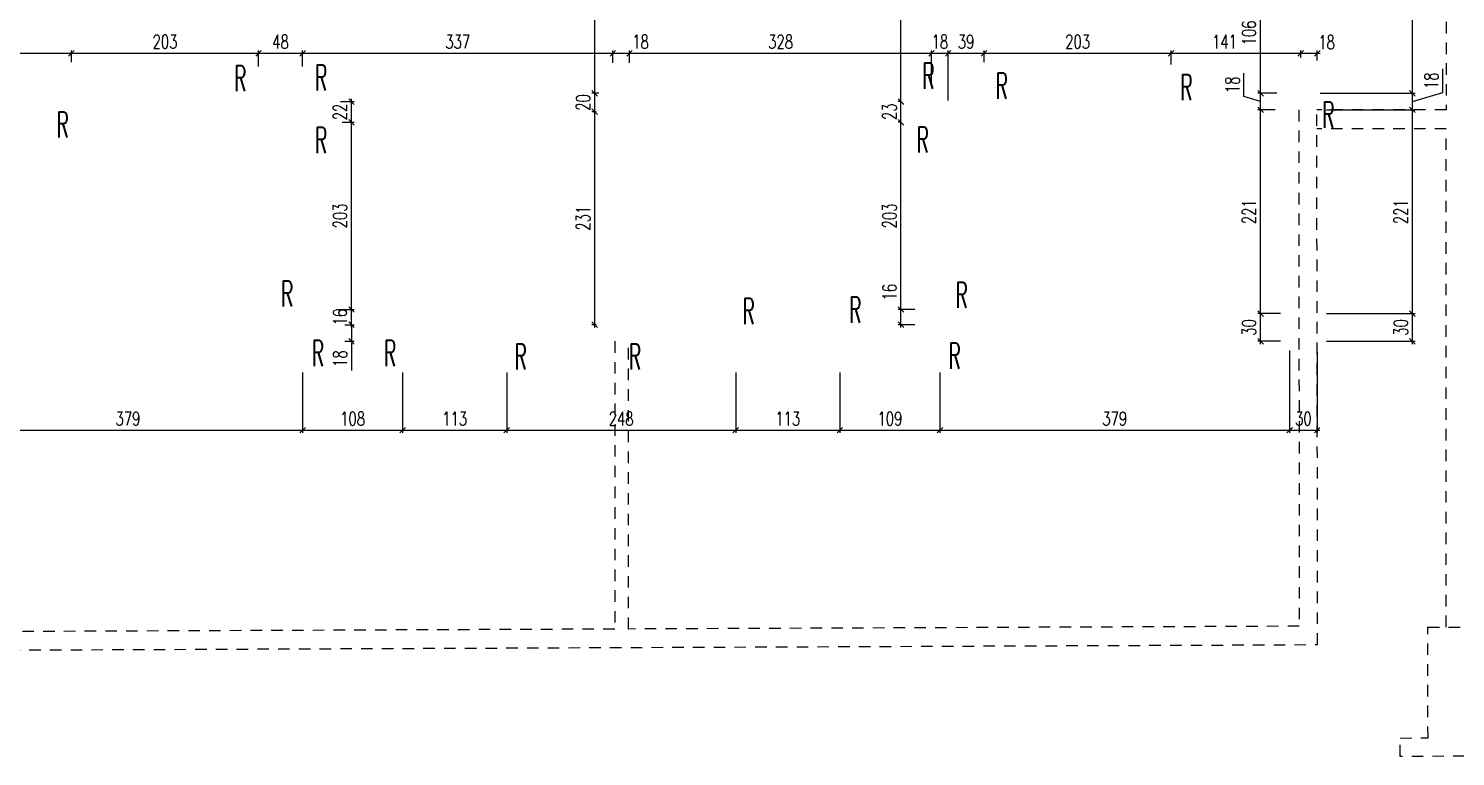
# Model space of a CAD drawing. Extents: x 307 to 786, y -197 to -94.
# Drawn here: x 412.03 to 427.51, y -188.8 to -180.9 of the extents above; entities that cross this region are included whole.
import ezdxf

# ---------------------------------------------------------------- set-up
doc = ezdxf.new("R2010")
doc.units = 0
doc.header["$LTSCALE"] = 0.5
doc.header["$MEASUREMENT"] = 0
doc.linetypes.add('CACHE', pattern=[0.375, 0.25, -0.125])
doc.layers.get('DEFPOINTS').update_dxf_attribs({"linetype": 'CONTINUOUS'})
for name, color, linetype in [('1_AJSA_vue2', 13, 'CONTINUOUS'), ('COTATION', 7, 'CONTINUOUS'), ('REPERE-RAID', 4, 'CONTINUOUS')]:
    doc.layers.add(name, color=color, linetype=linetype)
doc.styles.add('ROMANS8', font='romans.shx', dxfattribs={"width": 0.7})
doc.styles.get("Standard").update_dxf_attribs({"font": 'txt.shx'})
doc.dimstyles.new('COT50 cm', dxfattribs={"dimtxt": 0.15, "dimasz": 0.06, "dimexe": 0.03, "dimexo": 0.1, "dimgap": 0.05, "dimtad": 1, "dimdec": 0, "dimlfac": 100, "dimzin": 0, "dimdsep": 46, "dimtxsty": 'ROMANS8', "dimblk1": 'OBLIQUE', "dimblk2": 'OBLIQUE', "dimsah": 1, "dimcen": 0.03, "dimdle": 0.03, "dimclrt": 1, "dimadec": 0, "dimazin": 0, "dimtfac": 1, "dimtdec": 0, "dimtmove": 0, "dimatfit": 3, "dimfxl": 1, "dimfxlon": 1, "dimtolj": 1, "dimtzin": 0, "dimlwd": -1, "dimlwe": -1, "dimarcsym": 0})

# ---------------------------------------------------------------- blocks, each defined once
blk = doc.blocks.new('_Oblique')
at = {"layer": 'COTATION', "color": 0, "lineweight": -2}
blk.add_line((-0.5, -0.5), (0.5, 0.5), dxfattribs=at)
blk = doc.blocks.new('*D1224')
at = {"layer": 'COTATION', "color": 0, "transparency": 16777216}
for p, q in [((415.459, -184.116), (415.561, -184.116)), ((415.531, -184.116), (415.531, -184.326)), ((415.459, -184.296), (415.561, -184.296)), ((415.531, -184.296), (415.531, -184.611))]:
    blk.add_line(p, q, dxfattribs=at)
at = {"layer": 'DEFPOINTS', "color": 0, "transparency": 16777216}
for p in [(415.359, -184.116), (415.531, -184.116), (415.359, -184.296)]:
    blk.add_point(p, dxfattribs=at)
at = {"layer": 'COTATION', "color": 0, "transparency": 16777216, "xscale": 0.06, "yscale": 0.06, "zscale": 0.06}
for p, rotation in [((415.531, -184.116), 90), ((415.531, -184.296), 270)]:
    blk.add_blockref('_Oblique', p, dxfattribs=dict(at, rotation=rotation))
at = {"layer": 'COTATION', "color": 1, "transparency": 16777216, "insert": (415.406, -184.484), "char_height": 0.15, "attachment_point": 5, "rotation": 90, "style": 'ROMANS8'}
blk.add_mtext('\\A1;18', dxfattribs=at)
blk = doc.blocks.new('*D1225')
at = {"layer": 'COTATION', "color": 0, "transparency": 16777216}
for p, q in [((415.359, -183.951), (415.561, -183.951)), ((415.531, -184.146), (415.531, -183.921)), ((415.459, -184.116), (415.561, -184.116))]:
    blk.add_line(p, q, dxfattribs=at)
at = {"layer": 'DEFPOINTS', "color": 0, "transparency": 16777216}
for p in [(415.259, -183.951), (415.531, -183.951), (415.359, -184.116)]:
    blk.add_point(p, dxfattribs=at)
at = {"layer": 'COTATION', "color": 0, "transparency": 16777216, "xscale": 0.06, "yscale": 0.06, "zscale": 0.06}
for p, rotation in [((415.531, -183.951), 90), ((415.531, -184.116), 270)]:
    blk.add_blockref('_Oblique', p, dxfattribs=dict(at, rotation=rotation))
at = {"layer": 'COTATION', "color": 1, "transparency": 16777216, "insert": (415.406, -184.034), "char_height": 0.15, "attachment_point": 5, "rotation": 90, "style": 'ROMANS8'}
blk.add_mtext('\\A1;16', dxfattribs=at)
blk = doc.blocks.new('*D1226')
at = {"layer": 'COTATION', "color": 0, "transparency": 16777216}
for p, q in [((415.429, -181.921), (415.561, -181.921)), ((415.531, -183.981), (415.531, -181.891)), ((415.359, -183.951), (415.561, -183.951))]:
    blk.add_line(p, q, dxfattribs=at)
at = {"layer": 'DEFPOINTS', "color": 0, "transparency": 16777216}
for p in [(415.329, -181.921), (415.531, -181.921), (415.259, -183.951)]:
    blk.add_point(p, dxfattribs=at)
at = {"layer": 'COTATION', "color": 0, "transparency": 16777216, "xscale": 0.06, "yscale": 0.06, "zscale": 0.06}
for p, rotation in [((415.531, -181.921), 90), ((415.531, -183.951), 270)]:
    blk.add_blockref('_Oblique', p, dxfattribs=dict(at, rotation=rotation))
at = {"layer": 'COTATION', "color": 1, "transparency": 16777216, "insert": (415.406, -182.936), "char_height": 0.15, "attachment_point": 5, "rotation": 90, "style": 'ROMANS8'}
blk.add_mtext('\\A1;203', dxfattribs=at)
blk = doc.blocks.new('*D1227')
at = {"layer": 'COTATION', "color": 0, "transparency": 16777216}
for p, q in [((415.411, -181.696), (415.561, -181.696)), ((415.531, -181.951), (415.531, -181.666)), ((415.429, -181.921), (415.561, -181.921))]:
    blk.add_line(p, q, dxfattribs=at)
at = {"layer": 'DEFPOINTS', "color": 0, "transparency": 16777216}
for p in [(415.311, -181.696), (415.531, -181.696), (415.329, -181.921)]:
    blk.add_point(p, dxfattribs=at)
at = {"layer": 'COTATION', "color": 0, "transparency": 16777216, "xscale": 0.06, "yscale": 0.06, "zscale": 0.06}
for p, rotation in [((415.531, -181.696), 90), ((415.531, -181.921), 270)]:
    blk.add_blockref('_Oblique', p, dxfattribs=dict(at, rotation=rotation))
at = {"layer": 'COTATION', "color": 1, "transparency": 16777216, "insert": (415.406, -181.809), "char_height": 0.15, "attachment_point": 5, "rotation": 90, "style": 'ROMANS8'}
blk.add_mtext('\\A1;22', dxfattribs=at)
blk = doc.blocks.new('*D1236')
at = {"layer": 'COTATION', "color": 0, "transparency": 16777216}
for p, q in [((418.184, -181.806), (418.139, -181.806)), ((418.169, -184.146), (418.169, -181.776)), ((418.184, -184.116), (418.139, -184.116))]:
    blk.add_line(p, q, dxfattribs=at)
at = {"layer": 'DEFPOINTS', "color": 0, "transparency": 16777216}
for p in [(418.169, -181.806), (418.284, -181.806), (418.284, -184.116)]:
    blk.add_point(p, dxfattribs=at)
at = {"layer": 'COTATION', "color": 0, "transparency": 16777216, "xscale": 0.06, "yscale": 0.06, "zscale": 0.06}
for p, rotation in [((418.169, -181.806), 90), ((418.169, -184.116), 270)]:
    blk.add_blockref('_Oblique', p, dxfattribs=dict(at, rotation=rotation))
at = {"layer": 'COTATION', "color": 1, "transparency": 16777216, "insert": (418.044, -182.961), "char_height": 0.15, "attachment_point": 5, "rotation": 90, "style": 'ROMANS8'}
blk.add_mtext('\\A1;231', dxfattribs=at)
blk = doc.blocks.new('*D1237')
at = {"layer": 'COTATION', "color": 0, "transparency": 16777216}
for p, q in [((418.212, -181.606), (418.139, -181.606)), ((418.169, -181.836), (418.169, -181.576)), ((418.184, -181.806), (418.139, -181.806))]:
    blk.add_line(p, q, dxfattribs=at)
at = {"layer": 'DEFPOINTS', "color": 0, "transparency": 16777216}
for p in [(418.169, -181.606), (418.312, -181.606), (418.284, -181.806)]:
    blk.add_point(p, dxfattribs=at)
at = {"layer": 'COTATION', "color": 0, "transparency": 16777216, "xscale": 0.06, "yscale": 0.06, "zscale": 0.06}
for p, rotation in [((418.169, -181.606), 90), ((418.169, -181.806), 270)]:
    blk.add_blockref('_Oblique', p, dxfattribs=dict(at, rotation=rotation))
at = {"layer": 'COTATION', "color": 1, "transparency": 16777216, "insert": (418.044, -181.706), "char_height": 0.15, "attachment_point": 5, "rotation": 90, "style": 'ROMANS8'}
blk.add_mtext('\\A1;20', dxfattribs=at)
blk = doc.blocks.new('*D1238')
at = {"layer": 'COTATION', "color": 0, "transparency": 16777216}
for p, q in [((418.267, -178.906), (418.139, -178.906)), ((418.169, -181.636), (418.169, -178.876)), ((418.212, -181.606), (418.139, -181.606))]:
    blk.add_line(p, q, dxfattribs=at)
at = {"layer": 'DEFPOINTS', "color": 0, "transparency": 16777216}
for p in [(418.169, -178.906), (418.367, -178.906), (418.312, -181.606)]:
    blk.add_point(p, dxfattribs=at)
at = {"layer": 'COTATION', "color": 0, "transparency": 16777216, "xscale": 0.06, "yscale": 0.06, "zscale": 0.06}
for p, rotation in [((418.169, -178.906), 90), ((418.169, -181.606), 270)]:
    blk.add_blockref('_Oblique', p, dxfattribs=dict(at, rotation=rotation))
at = {"layer": 'COTATION', "color": 1, "transparency": 16777216, "insert": (418.044, -180.256), "char_height": 0.15, "attachment_point": 5, "rotation": 90, "style": 'ROMANS8'}
blk.add_mtext('\\A1;270', dxfattribs=at)
blk = doc.blocks.new('*D1240')
at = {"layer": 'COTATION', "color": 0, "transparency": 16777216}
for p, q in [((421.491, -183.951), (421.491, -183.636)), ((421.64, -183.951), (421.461, -183.951)), ((421.491, -184.146), (421.491, -183.951)), ((421.64, -184.116), (421.461, -184.116))]:
    blk.add_line(p, q, dxfattribs=at)
at = {"layer": 'DEFPOINTS', "color": 0, "transparency": 16777216}
for p in [(421.491, -183.951), (421.74, -183.951), (421.74, -184.116)]:
    blk.add_point(p, dxfattribs=at)
at = {"layer": 'COTATION', "color": 0, "transparency": 16777216, "xscale": 0.06, "yscale": 0.06, "zscale": 0.06}
for p, rotation in [((421.491, -183.951), 90), ((421.491, -184.116), 270)]:
    blk.add_blockref('_Oblique', p, dxfattribs=dict(at, rotation=rotation))
at = {"layer": 'COTATION', "color": 1, "transparency": 16777216, "insert": (421.366, -183.764), "char_height": 0.15, "attachment_point": 5, "rotation": 90, "style": 'ROMANS8'}
blk.add_mtext('\\A1;16', dxfattribs=at)
blk = doc.blocks.new('*D1241')
at = {"layer": 'COTATION', "color": 0, "transparency": 16777216}
for p, q in [((421.491, -181.921), (421.461, -181.921)), ((421.491, -183.981), (421.491, -181.891)), ((421.64, -183.951), (421.461, -183.951))]:
    blk.add_line(p, q, dxfattribs=at)
at = {"layer": 'DEFPOINTS', "color": 0, "transparency": 16777216}
for p in [(421.491, -181.921), (421.584, -181.921), (421.74, -183.951)]:
    blk.add_point(p, dxfattribs=at)
at = {"layer": 'COTATION', "color": 0, "transparency": 16777216, "xscale": 0.06, "yscale": 0.06, "zscale": 0.06}
for p, rotation in [((421.491, -181.921), 90), ((421.491, -183.951), 270)]:
    blk.add_blockref('_Oblique', p, dxfattribs=dict(at, rotation=rotation))
at = {"layer": 'COTATION', "color": 1, "transparency": 16777216, "insert": (421.366, -182.936), "char_height": 0.15, "attachment_point": 5, "rotation": 90, "style": 'ROMANS8'}
blk.add_mtext('\\A1;203', dxfattribs=at)
blk = doc.blocks.new('*D1242')
at = {"layer": 'COTATION', "color": 0, "transparency": 16777216}
for p, q in [((421.494, -181.696), (421.461, -181.696)), ((421.491, -181.951), (421.491, -181.666)), ((421.491, -181.921), (421.461, -181.921))]:
    blk.add_line(p, q, dxfattribs=at)
at = {"layer": 'DEFPOINTS', "color": 0, "transparency": 16777216}
for p in [(421.491, -181.696), (421.594, -181.696), (421.584, -181.921)]:
    blk.add_point(p, dxfattribs=at)
at = {"layer": 'COTATION', "color": 0, "transparency": 16777216, "xscale": 0.06, "yscale": 0.06, "zscale": 0.06}
for p, rotation in [((421.491, -181.696), 90), ((421.491, -181.921), 270)]:
    blk.add_blockref('_Oblique', p, dxfattribs=dict(at, rotation=rotation))
at = {"layer": 'COTATION', "color": 1, "transparency": 16777216, "insert": (421.366, -181.806), "char_height": 0.15, "attachment_point": 5, "rotation": 90, "style": 'ROMANS8'}
blk.add_mtext('\\A1;23', dxfattribs=at)
blk = doc.blocks.new('*D1243')
at = {"layer": 'COTATION', "color": 0, "transparency": 16777216}
for p, q in [((421.69, -178.206), (421.461, -178.206)), ((421.491, -181.726), (421.491, -178.176)), ((421.494, -181.696), (421.461, -181.696))]:
    blk.add_line(p, q, dxfattribs=at)
at = {"layer": 'DEFPOINTS', "color": 0, "transparency": 16777216}
for p in [(421.491, -178.206), (421.79, -178.206), (421.594, -181.696)]:
    blk.add_point(p, dxfattribs=at)
at = {"layer": 'COTATION', "color": 0, "transparency": 16777216, "xscale": 0.06, "yscale": 0.06, "zscale": 0.06}
for p, rotation in [((421.491, -178.206), 90), ((421.491, -181.696), 270)]:
    blk.add_blockref('_Oblique', p, dxfattribs=dict(at, rotation=rotation))
at = {"layer": 'COTATION', "color": 1, "transparency": 16777216, "insert": (421.366, -179.951), "char_height": 0.15, "attachment_point": 5, "rotation": 90, "style": 'ROMANS8'}
blk.add_mtext('\\A1;349', dxfattribs=at)
blk = doc.blocks.new('*D1249')
at = {"layer": 'COTATION', "color": 0, "transparency": 16777216}
for p, q in [((425.607, -183.996), (425.362, -183.996)), ((425.392, -184.326), (425.392, -183.966)), ((425.607, -184.296), (425.362, -184.296))]:
    blk.add_line(p, q, dxfattribs=at)
at = {"layer": 'DEFPOINTS', "color": 0, "transparency": 16777216}
for p in [(425.392, -183.996), (425.707, -183.996), (425.707, -184.296)]:
    blk.add_point(p, dxfattribs=at)
at = {"layer": 'COTATION', "color": 0, "transparency": 16777216, "xscale": 0.06, "yscale": 0.06, "zscale": 0.06}
for p, rotation in [((425.392, -183.996), 90), ((425.392, -184.296), 270)]:
    blk.add_blockref('_Oblique', p, dxfattribs=dict(at, rotation=rotation))
at = {"layer": 'COTATION', "color": 1, "transparency": 16777216, "insert": (425.267, -184.146), "char_height": 0.15, "attachment_point": 5, "rotation": 90, "style": 'ROMANS8'}
blk.add_mtext('\\A1;30', dxfattribs=at)
blk = doc.blocks.new('*D1250')
at = {"layer": 'COTATION', "color": 0, "transparency": 16777216}
for p, q in [((425.551, -181.786), (425.362, -181.786)), ((425.392, -184.026), (425.392, -181.756)), ((425.607, -183.996), (425.362, -183.996))]:
    blk.add_line(p, q, dxfattribs=at)
at = {"layer": 'DEFPOINTS', "color": 0, "transparency": 16777216}
for p in [(425.392, -181.786), (425.651, -181.786), (425.707, -183.996)]:
    blk.add_point(p, dxfattribs=at)
at = {"layer": 'COTATION', "color": 0, "transparency": 16777216, "xscale": 0.06, "yscale": 0.06, "zscale": 0.06}
for p, rotation in [((425.392, -181.786), 90), ((425.392, -183.996), 270)]:
    blk.add_blockref('_Oblique', p, dxfattribs=dict(at, rotation=rotation))
at = {"layer": 'COTATION', "color": 1, "transparency": 16777216, "insert": (425.267, -182.891), "char_height": 0.15, "attachment_point": 5, "rotation": 90, "style": 'ROMANS8'}
blk.add_mtext('\\A1;221', dxfattribs=at)
blk = doc.blocks.new('*D1251')
at = {"layer": 'COTATION', "color": 0, "transparency": 16777216}
for p, q in [((425.212, -181.642), (425.212, -181.387)), ((425.392, -181.696), (425.212, -181.642)), ((425.567, -181.606), (425.362, -181.606)), ((425.392, -181.816), (425.392, -181.576)), ((425.551, -181.786), (425.362, -181.786))]:
    blk.add_line(p, q, dxfattribs=at)
at = {"layer": 'DEFPOINTS', "color": 0, "transparency": 16777216}
for p in [(425.392, -181.606), (425.667, -181.606), (425.651, -181.786)]:
    blk.add_point(p, dxfattribs=at)
at = {"layer": 'COTATION', "color": 0, "transparency": 16777216, "xscale": 0.06, "yscale": 0.06, "zscale": 0.06}
for p, rotation in [((425.392, -181.606), 90), ((425.392, -181.786), 270)]:
    blk.add_blockref('_Oblique', p, dxfattribs=dict(at, rotation=rotation))
at = {"layer": 'COTATION', "color": 1, "transparency": 16777216, "insert": (425.087, -181.515), "char_height": 0.15, "attachment_point": 5, "rotation": 90, "style": 'ROMANS8'}
blk.add_mtext('\\A1;18', dxfattribs=at)
blk = doc.blocks.new('*D1252')
at = {"layer": 'COTATION', "color": 0, "transparency": 16777216}
for p, q in [((425.488, -180.546), (425.362, -180.546)), ((425.392, -181.636), (425.392, -180.516)), ((425.567, -181.606), (425.362, -181.606))]:
    blk.add_line(p, q, dxfattribs=at)
at = {"layer": 'DEFPOINTS', "color": 0, "transparency": 16777216}
for p in [(425.392, -180.546), (425.588, -180.546), (425.667, -181.606)]:
    blk.add_point(p, dxfattribs=at)
at = {"layer": 'COTATION', "color": 0, "transparency": 16777216, "xscale": 0.06, "yscale": 0.06, "zscale": 0.06}
for p, rotation in [((425.392, -180.546), 90), ((425.392, -181.606), 270)]:
    blk.add_blockref('_Oblique', p, dxfattribs=dict(at, rotation=rotation))
at = {"layer": 'COTATION', "color": 1, "transparency": 16777216, "insert": (425.267, -180.952), "char_height": 0.15, "attachment_point": 5, "rotation": 90, "style": 'ROMANS8'}
blk.add_mtext('\\A1;106', dxfattribs=at)
blk = doc.blocks.new('*D1265')
at = {"layer": 'COTATION', "color": 0, "transparency": 16777216}
for p, q in [((426.107, -183.996), (427.069, -183.996)), ((427.039, -184.326), (427.039, -183.966)), ((426.107, -184.296), (427.069, -184.296))]:
    blk.add_line(p, q, dxfattribs=at)
at = {"layer": 'DEFPOINTS', "color": 0, "transparency": 16777216}
for p in [(426.007, -183.996), (427.039, -183.996), (426.007, -184.296)]:
    blk.add_point(p, dxfattribs=at)
at = {"layer": 'COTATION', "color": 0, "transparency": 16777216, "xscale": 0.06, "yscale": 0.06, "zscale": 0.06}
for p, rotation in [((427.039, -183.996), 90), ((427.039, -184.296), 270)]:
    blk.add_blockref('_Oblique', p, dxfattribs=dict(at, rotation=rotation))
at = {"layer": 'COTATION', "color": 1, "transparency": 16777216, "insert": (426.914, -184.146), "char_height": 0.15, "attachment_point": 5, "rotation": 90, "style": 'ROMANS8'}
blk.add_mtext('\\A1;30', dxfattribs=at)
blk = doc.blocks.new('*D1266')
at = {"layer": 'COTATION', "color": 0, "transparency": 16777216}
for p, q in [((426.107, -181.786), (427.069, -181.786)), ((427.039, -184.026), (427.039, -181.756)), ((426.107, -183.996), (427.069, -183.996))]:
    blk.add_line(p, q, dxfattribs=at)
at = {"layer": 'DEFPOINTS', "color": 0, "transparency": 16777216}
for p in [(426.007, -181.786), (427.039, -181.786), (426.007, -183.996)]:
    blk.add_point(p, dxfattribs=at)
at = {"layer": 'COTATION', "color": 0, "transparency": 16777216, "xscale": 0.06, "yscale": 0.06, "zscale": 0.06}
for p, rotation in [((427.039, -181.786), 90), ((427.039, -183.996), 270)]:
    blk.add_blockref('_Oblique', p, dxfattribs=dict(at, rotation=rotation))
at = {"layer": 'COTATION', "color": 1, "transparency": 16777216, "insert": (426.914, -182.891), "char_height": 0.15, "attachment_point": 5, "rotation": 90, "style": 'ROMANS8'}
blk.add_mtext('\\A1;221', dxfattribs=at)
blk = doc.blocks.new('*D1267')
at = {"layer": 'COTATION', "color": 0, "transparency": 16777216}
for p, q in [((427.369, -181.597), (427.369, -181.342)), ((426.039, -181.606), (427.069, -181.606)), ((427.039, -181.816), (427.039, -181.576)), ((427.039, -181.696), (427.369, -181.597)), ((426.107, -181.786), (427.069, -181.786))]:
    blk.add_line(p, q, dxfattribs=at)
at = {"layer": 'DEFPOINTS', "color": 0, "transparency": 16777216}
for p in [(425.827, -181.606), (427.039, -181.606), (426.007, -181.786)]:
    blk.add_point(p, dxfattribs=at)
at = {"layer": 'COTATION', "color": 0, "transparency": 16777216, "xscale": 0.06, "yscale": 0.06, "zscale": 0.06}
for p, rotation in [((427.039, -181.606), 90), ((427.039, -181.786), 270)]:
    blk.add_blockref('_Oblique', p, dxfattribs=dict(at, rotation=rotation))
at = {"layer": 'COTATION', "color": 1, "transparency": 16777216, "insert": (427.244, -181.47), "char_height": 0.15, "attachment_point": 5, "rotation": 90, "style": 'ROMANS8'}
blk.add_mtext('\\A1;18', dxfattribs=at)
blk = doc.blocks.new('*D1268')
at = {"layer": 'COTATION', "color": 0, "transparency": 16777216}
for p, q in [((426.107, -178.306), (427.069, -178.306)), ((427.039, -181.636), (427.039, -178.276)), ((426.039, -181.606), (427.069, -181.606))]:
    blk.add_line(p, q, dxfattribs=at)
at = {"layer": 'DEFPOINTS', "color": 0, "transparency": 16777216}
for p in [(426.007, -178.306), (427.039, -178.306), (425.827, -181.606)]:
    blk.add_point(p, dxfattribs=at)
at = {"layer": 'COTATION', "color": 0, "transparency": 16777216, "xscale": 0.06, "yscale": 0.06, "zscale": 0.06}
for p, rotation in [((427.039, -178.306), 90), ((427.039, -181.606), 270)]:
    blk.add_blockref('_Oblique', p, dxfattribs=dict(at, rotation=rotation))
at = {"layer": 'COTATION', "color": 1, "transparency": 16777216, "insert": (426.914, -179.956), "char_height": 0.15, "attachment_point": 5, "rotation": 90, "style": 'ROMANS8'}
blk.add_mtext('\\A1;330', dxfattribs=at)
blk = doc.blocks.new('*D1274')
at = {"layer": 'COTATION', "color": 0, "transparency": 16777216}
for p, q in [((433.783, -184.326), (433.783, -173.806)), ((433.007, -173.836), (433.813, -173.836)), ((432.783, -184.296), (433.813, -184.296))]:
    blk.add_line(p, q, dxfattribs=at)
at = {"layer": 'DEFPOINTS', "color": 0, "transparency": 16777216}
for p in [(432.907, -173.836), (433.783, -173.836), (426.568, -184.296)]:
    blk.add_point(p, dxfattribs=at)
at = {"layer": 'COTATION', "color": 0, "transparency": 16777216, "xscale": 0.06, "yscale": 0.06, "zscale": 0.06}
for p, rotation in [((433.783, -173.836), 90), ((433.783, -184.296), 270)]:
    blk.add_blockref('_Oblique', p, dxfattribs=dict(at, rotation=rotation))
at = {"layer": 'COTATION', "color": 1, "transparency": 16777216, "insert": (433.658, -179.066), "char_height": 0.15, "attachment_point": 5, "rotation": 90, "style": 'ROMANS8'}
blk.add_mtext('\\A1;1046', dxfattribs=at)
blk = doc.blocks.new('*D1455')
at = {"layer": 'COTATION', "color": 0, "transparency": 16777216}
for p, q in [((411.21, -184.396), (411.21, -185.29)), ((415, -184.635), (415, -185.29)), ((411.18, -185.26), (415.03, -185.26))]:
    blk.add_line(p, q, dxfattribs=at)
at = {"layer": 'DEFPOINTS', "color": 0, "transparency": 16777216}
for p in [(411.21, -184.296), (415, -184.535), (415, -185.26)]:
    blk.add_point(p, dxfattribs=at)
at = {"layer": 'COTATION', "color": 0, "transparency": 16777216, "xscale": 0.06, "yscale": 0.06, "zscale": 0.06, "rotation": 180}
blk.add_blockref('_Oblique', (411.21, -185.26), dxfattribs=at)
at = {"layer": 'COTATION', "color": 0, "transparency": 16777216, "xscale": 0.06, "yscale": 0.06, "zscale": 0.06}
blk.add_blockref('_Oblique', (415, -185.26), dxfattribs=at)
at = {"layer": 'COTATION', "color": 1, "transparency": 16777216, "insert": (413.105, -185.135), "char_height": 0.15, "attachment_point": 5, "style": 'ROMANS8'}
blk.add_mtext('\\A1;379', dxfattribs=at)
blk = doc.blocks.new('*D1456')
at = {"layer": 'COTATION', "color": 0, "transparency": 16777216}
for p, q in [((415, -184.635), (415, -185.29)), ((416.085, -184.635), (416.085, -185.29)), ((414.97, -185.26), (416.115, -185.26))]:
    blk.add_line(p, q, dxfattribs=at)
at = {"layer": 'DEFPOINTS', "color": 0, "transparency": 16777216}
for p in [(415, -184.535), (416.085, -184.535), (416.085, -185.26)]:
    blk.add_point(p, dxfattribs=at)
at = {"layer": 'COTATION', "color": 0, "transparency": 16777216, "xscale": 0.06, "yscale": 0.06, "zscale": 0.06, "rotation": 180}
blk.add_blockref('_Oblique', (415, -185.26), dxfattribs=at)
at = {"layer": 'COTATION', "color": 0, "transparency": 16777216, "xscale": 0.06, "yscale": 0.06, "zscale": 0.06}
blk.add_blockref('_Oblique', (416.085, -185.26), dxfattribs=at)
at = {"layer": 'COTATION', "color": 1, "transparency": 16777216, "insert": (415.542, -185.135), "char_height": 0.15, "attachment_point": 5, "style": 'ROMANS8'}
blk.add_mtext('\\A1;108', dxfattribs=at)
blk = doc.blocks.new('*D1457')
at = {"layer": 'COTATION', "color": 0, "transparency": 16777216}
for p, q in [((416.085, -184.635), (416.085, -185.29)), ((417.214, -184.635), (417.214, -185.29)), ((416.055, -185.26), (417.244, -185.26))]:
    blk.add_line(p, q, dxfattribs=at)
at = {"layer": 'DEFPOINTS', "color": 0, "transparency": 16777216}
for p in [(416.085, -184.535), (417.214, -184.535), (417.214, -185.26)]:
    blk.add_point(p, dxfattribs=at)
at = {"layer": 'COTATION', "color": 0, "transparency": 16777216, "xscale": 0.06, "yscale": 0.06, "zscale": 0.06, "rotation": 180}
blk.add_blockref('_Oblique', (416.085, -185.26), dxfattribs=at)
at = {"layer": 'COTATION', "color": 0, "transparency": 16777216, "xscale": 0.06, "yscale": 0.06, "zscale": 0.06}
blk.add_blockref('_Oblique', (417.214, -185.26), dxfattribs=at)
at = {"layer": 'COTATION', "color": 1, "transparency": 16777216, "insert": (416.649, -185.135), "char_height": 0.15, "attachment_point": 5, "style": 'ROMANS8'}
blk.add_mtext('\\A1;113', dxfattribs=at)
blk = doc.blocks.new('*D1458')
at = {"layer": 'COTATION', "color": 0, "transparency": 16777216}
for p, q in [((417.214, -184.635), (417.214, -185.29)), ((419.698, -184.635), (419.698, -185.29)), ((417.184, -185.26), (419.728, -185.26))]:
    blk.add_line(p, q, dxfattribs=at)
at = {"layer": 'DEFPOINTS', "color": 0, "transparency": 16777216}
for p in [(417.214, -184.535), (419.698, -184.535), (419.698, -185.26)]:
    blk.add_point(p, dxfattribs=at)
at = {"layer": 'COTATION', "color": 0, "transparency": 16777216, "xscale": 0.06, "yscale": 0.06, "zscale": 0.06, "rotation": 180}
blk.add_blockref('_Oblique', (417.214, -185.26), dxfattribs=at)
at = {"layer": 'COTATION', "color": 0, "transparency": 16777216, "xscale": 0.06, "yscale": 0.06, "zscale": 0.06}
blk.add_blockref('_Oblique', (419.698, -185.26), dxfattribs=at)
at = {"layer": 'COTATION', "color": 1, "transparency": 16777216, "insert": (418.456, -185.135), "char_height": 0.15, "attachment_point": 5, "style": 'ROMANS8'}
blk.add_mtext('\\A1;248', dxfattribs=at)
blk = doc.blocks.new('*D1459')
at = {"layer": 'COTATION', "color": 0, "transparency": 16777216}
for p, q in [((419.698, -184.635), (419.698, -185.29)), ((420.828, -184.635), (420.828, -185.29)), ((419.668, -185.26), (420.858, -185.26))]:
    blk.add_line(p, q, dxfattribs=at)
at = {"layer": 'DEFPOINTS', "color": 0, "transparency": 16777216}
for p in [(419.698, -184.535), (420.828, -184.535), (420.828, -185.26)]:
    blk.add_point(p, dxfattribs=at)
at = {"layer": 'COTATION', "color": 0, "transparency": 16777216, "xscale": 0.06, "yscale": 0.06, "zscale": 0.06, "rotation": 180}
blk.add_blockref('_Oblique', (419.698, -185.26), dxfattribs=at)
at = {"layer": 'COTATION', "color": 0, "transparency": 16777216, "xscale": 0.06, "yscale": 0.06, "zscale": 0.06}
blk.add_blockref('_Oblique', (420.828, -185.26), dxfattribs=at)
at = {"layer": 'COTATION', "color": 1, "transparency": 16777216, "insert": (420.263, -185.135), "char_height": 0.15, "attachment_point": 5, "style": 'ROMANS8'}
blk.add_mtext('\\A1;113', dxfattribs=at)
blk = doc.blocks.new('*D1460')
at = {"layer": 'COTATION', "color": 0, "transparency": 16777216}
for p, q in [((420.828, -184.635), (420.828, -185.29)), ((421.914, -184.635), (421.914, -185.29)), ((420.798, -185.26), (421.944, -185.26))]:
    blk.add_line(p, q, dxfattribs=at)
at = {"layer": 'DEFPOINTS', "color": 0, "transparency": 16777216}
for p in [(420.828, -184.535), (421.914, -184.535), (421.914, -185.26)]:
    blk.add_point(p, dxfattribs=at)
at = {"layer": 'COTATION', "color": 0, "transparency": 16777216, "xscale": 0.06, "yscale": 0.06, "zscale": 0.06, "rotation": 180}
blk.add_blockref('_Oblique', (420.828, -185.26), dxfattribs=at)
at = {"layer": 'COTATION', "color": 0, "transparency": 16777216, "xscale": 0.06, "yscale": 0.06, "zscale": 0.06}
blk.add_blockref('_Oblique', (421.914, -185.26), dxfattribs=at)
at = {"layer": 'COTATION', "color": 1, "transparency": 16777216, "insert": (421.371, -185.135), "char_height": 0.15, "attachment_point": 5, "style": 'ROMANS8'}
blk.add_mtext('\\A1;109', dxfattribs=at)
blk = doc.blocks.new('*D1461')
at = {"layer": 'COTATION', "color": 0, "transparency": 16777216}
for p, q in [((425.707, -184.396), (425.707, -185.29)), ((421.914, -184.635), (421.914, -185.29)), ((421.884, -185.26), (425.737, -185.26))]:
    blk.add_line(p, q, dxfattribs=at)
at = {"layer": 'DEFPOINTS', "color": 0, "transparency": 16777216}
for p in [(425.707, -184.296), (421.914, -184.535), (425.707, -185.26)]:
    blk.add_point(p, dxfattribs=at)
at = {"layer": 'COTATION', "color": 0, "transparency": 16777216, "xscale": 0.06, "yscale": 0.06, "zscale": 0.06, "rotation": 180}
blk.add_blockref('_Oblique', (421.914, -185.26), dxfattribs=at)
at = {"layer": 'COTATION', "color": 0, "transparency": 16777216, "xscale": 0.06, "yscale": 0.06, "zscale": 0.06}
blk.add_blockref('_Oblique', (425.707, -185.26), dxfattribs=at)
at = {"layer": 'COTATION', "color": 1, "transparency": 16777216, "insert": (423.81, -185.135), "char_height": 0.15, "attachment_point": 5, "style": 'ROMANS8'}
blk.add_mtext('\\A1;379', dxfattribs=at)
blk = doc.blocks.new('*D1462')
at = {"layer": 'COTATION', "color": 0, "transparency": 16777216}
for p, q in [((425.707, -184.396), (425.707, -185.29)), ((426.006, -184.411), (426.006, -185.29)), ((425.677, -185.26), (426.036, -185.26))]:
    blk.add_line(p, q, dxfattribs=at)
at = {"layer": 'DEFPOINTS', "color": 0, "transparency": 16777216}
for p in [(425.707, -184.296), (426.006, -184.311), (426.006, -185.26)]:
    blk.add_point(p, dxfattribs=at)
at = {"layer": 'COTATION', "color": 0, "transparency": 16777216, "xscale": 0.06, "yscale": 0.06, "zscale": 0.06, "rotation": 180}
blk.add_blockref('_Oblique', (425.707, -185.26), dxfattribs=at)
at = {"layer": 'COTATION', "color": 0, "transparency": 16777216, "xscale": 0.06, "yscale": 0.06, "zscale": 0.06}
blk.add_blockref('_Oblique', (426.006, -185.26), dxfattribs=at)
at = {"layer": 'COTATION', "color": 1, "transparency": 16777216, "insert": (425.856, -185.135), "char_height": 0.15, "attachment_point": 5, "style": 'ROMANS8'}
blk.add_mtext('\\A1;30', dxfattribs=at)
blk = doc.blocks.new('*D1464')
at = {"layer": 'COTATION', "color": 0, "transparency": 16777216}
for p, q in [((411.06, -181.172), (412.522, -181.172)), ((411.09, -181.284), (411.09, -181.142)), ((412.492, -181.267), (412.492, -181.142))]:
    blk.add_line(p, q, dxfattribs=at)
at = {"layer": 'DEFPOINTS', "color": 0, "transparency": 16777216}
for p in [(412.492, -181.172), (411.09, -181.384), (412.492, -181.367)]:
    blk.add_point(p, dxfattribs=at)
at = {"layer": 'COTATION', "color": 0, "transparency": 16777216, "xscale": 0.06, "yscale": 0.06, "zscale": 0.06, "rotation": 180}
blk.add_blockref('_Oblique', (411.09, -181.172), dxfattribs=at)
at = {"layer": 'COTATION', "color": 0, "transparency": 16777216, "xscale": 0.06, "yscale": 0.06, "zscale": 0.06}
blk.add_blockref('_Oblique', (412.492, -181.172), dxfattribs=at)
at = {"layer": 'COTATION', "color": 1, "transparency": 16777216, "insert": (411.791, -181.047), "char_height": 0.15, "attachment_point": 5, "style": 'ROMANS8'}
blk.add_mtext('\\A1;140', dxfattribs=at)
blk = doc.blocks.new('*D1465')
at = {"layer": 'COTATION', "color": 0, "transparency": 16777216}
for p, q in [((412.462, -181.172), (414.551, -181.172)), ((412.492, -181.267), (412.492, -181.142)), ((414.521, -181.317), (414.521, -181.142))]:
    blk.add_line(p, q, dxfattribs=at)
at = {"layer": 'DEFPOINTS', "color": 0, "transparency": 16777216}
for p in [(414.521, -181.172), (412.492, -181.367), (414.521, -181.417)]:
    blk.add_point(p, dxfattribs=at)
at = {"layer": 'COTATION', "color": 0, "transparency": 16777216, "xscale": 0.06, "yscale": 0.06, "zscale": 0.06, "rotation": 180}
blk.add_blockref('_Oblique', (412.492, -181.172), dxfattribs=at)
at = {"layer": 'COTATION', "color": 0, "transparency": 16777216, "xscale": 0.06, "yscale": 0.06, "zscale": 0.06}
blk.add_blockref('_Oblique', (414.521, -181.172), dxfattribs=at)
at = {"layer": 'COTATION', "color": 1, "transparency": 16777216, "insert": (413.507, -181.047), "char_height": 0.15, "attachment_point": 5, "style": 'ROMANS8'}
blk.add_mtext('\\A1;203', dxfattribs=at)
blk = doc.blocks.new('*D1466')
at = {"layer": 'COTATION', "color": 0, "transparency": 16777216}
for p, q in [((414.491, -181.172), (415.03, -181.172)), ((414.521, -181.317), (414.521, -181.142)), ((415, -181.317), (415, -181.142))]:
    blk.add_line(p, q, dxfattribs=at)
at = {"layer": 'DEFPOINTS', "color": 0, "transparency": 16777216}
for p in [(415, -181.172), (414.521, -181.417), (415, -181.417)]:
    blk.add_point(p, dxfattribs=at)
at = {"layer": 'COTATION', "color": 0, "transparency": 16777216, "xscale": 0.06, "yscale": 0.06, "zscale": 0.06, "rotation": 180}
blk.add_blockref('_Oblique', (414.521, -181.172), dxfattribs=at)
at = {"layer": 'COTATION', "color": 0, "transparency": 16777216, "xscale": 0.06, "yscale": 0.06, "zscale": 0.06}
blk.add_blockref('_Oblique', (415, -181.172), dxfattribs=at)
at = {"layer": 'COTATION', "color": 1, "transparency": 16777216, "insert": (414.761, -181.047), "char_height": 0.15, "attachment_point": 5, "style": 'ROMANS8'}
blk.add_mtext('\\A1;48', dxfattribs=at)
blk = doc.blocks.new('*D1467')
at = {"layer": 'COTATION', "color": 0, "transparency": 16777216}
for p, q in [((414.97, -181.172), (418.396, -181.172)), ((415, -181.317), (415, -181.142)), ((418.366, -181.276), (418.366, -181.142))]:
    blk.add_line(p, q, dxfattribs=at)
at = {"layer": 'DEFPOINTS', "color": 0, "transparency": 16777216}
for p in [(418.366, -181.172), (418.366, -181.376), (415, -181.417)]:
    blk.add_point(p, dxfattribs=at)
at = {"layer": 'COTATION', "color": 0, "transparency": 16777216, "xscale": 0.06, "yscale": 0.06, "zscale": 0.06, "rotation": 180}
blk.add_blockref('_Oblique', (415, -181.172), dxfattribs=at)
at = {"layer": 'COTATION', "color": 0, "transparency": 16777216, "xscale": 0.06, "yscale": 0.06, "zscale": 0.06}
blk.add_blockref('_Oblique', (418.366, -181.172), dxfattribs=at)
at = {"layer": 'COTATION', "color": 1, "transparency": 16777216, "insert": (416.683, -181.047), "char_height": 0.15, "attachment_point": 5, "style": 'ROMANS8'}
blk.add_mtext('\\A1;337', dxfattribs=at)
blk = doc.blocks.new('*D1468')
at = {"layer": 'COTATION', "color": 0, "transparency": 16777216}
for p, q in [((418.336, -181.172), (418.576, -181.172)), ((418.366, -181.276), (418.366, -181.142)), ((418.546, -181.276), (418.546, -181.142))]:
    blk.add_line(p, q, dxfattribs=at)
at = {"layer": 'DEFPOINTS', "color": 0, "transparency": 16777216}
for p in [(418.546, -181.172), (418.366, -181.376), (418.546, -181.376)]:
    blk.add_point(p, dxfattribs=at)
at = {"layer": 'COTATION', "color": 0, "transparency": 16777216, "xscale": 0.06, "yscale": 0.06, "zscale": 0.06, "rotation": 180}
blk.add_blockref('_Oblique', (418.366, -181.172), dxfattribs=at)
at = {"layer": 'COTATION', "color": 0, "transparency": 16777216, "xscale": 0.06, "yscale": 0.06, "zscale": 0.06}
blk.add_blockref('_Oblique', (418.546, -181.172), dxfattribs=at)
at = {"layer": 'COTATION', "color": 1, "transparency": 16777216, "insert": (418.666, -181.047), "char_height": 0.15, "attachment_point": 5, "style": 'ROMANS8'}
blk.add_mtext('\\A1;18', dxfattribs=at)
blk = doc.blocks.new('*D1469')
at = {"layer": 'COTATION', "color": 0, "transparency": 16777216}
for p, q in [((418.516, -181.172), (421.853, -181.172)), ((418.546, -181.276), (418.546, -181.142)), ((421.823, -181.506), (421.823, -181.142))]:
    blk.add_line(p, q, dxfattribs=at)
at = {"layer": 'DEFPOINTS', "color": 0, "transparency": 16777216}
for p in [(421.823, -181.172), (418.546, -181.376), (421.823, -181.606)]:
    blk.add_point(p, dxfattribs=at)
at = {"layer": 'COTATION', "color": 0, "transparency": 16777216, "xscale": 0.06, "yscale": 0.06, "zscale": 0.06, "rotation": 180}
blk.add_blockref('_Oblique', (418.546, -181.172), dxfattribs=at)
at = {"layer": 'COTATION', "color": 0, "transparency": 16777216, "xscale": 0.06, "yscale": 0.06, "zscale": 0.06}
blk.add_blockref('_Oblique', (421.823, -181.172), dxfattribs=at)
at = {"layer": 'COTATION', "color": 1, "transparency": 16777216, "insert": (420.185, -181.047), "char_height": 0.15, "attachment_point": 5, "style": 'ROMANS8'}
blk.add_mtext('\\A1;328', dxfattribs=at)
blk = doc.blocks.new('*D1470')
at = {"layer": 'COTATION', "color": 0, "transparency": 16777216}
for p, q in [((421.793, -181.172), (422.033, -181.172)), ((421.823, -181.506), (421.823, -181.142)), ((422.003, -181.686), (422.003, -181.142))]:
    blk.add_line(p, q, dxfattribs=at)
at = {"layer": 'DEFPOINTS', "color": 0, "transparency": 16777216}
for p in [(422.003, -181.172), (421.823, -181.606), (422.003, -181.786)]:
    blk.add_point(p, dxfattribs=at)
at = {"layer": 'COTATION', "color": 0, "transparency": 16777216, "xscale": 0.06, "yscale": 0.06, "zscale": 0.06, "rotation": 180}
blk.add_blockref('_Oblique', (421.823, -181.172), dxfattribs=at)
at = {"layer": 'COTATION', "color": 0, "transparency": 16777216, "xscale": 0.06, "yscale": 0.06, "zscale": 0.06}
blk.add_blockref('_Oblique', (422.003, -181.172), dxfattribs=at)
at = {"layer": 'COTATION', "color": 1, "transparency": 16777216, "insert": (421.913, -181.047), "char_height": 0.15, "attachment_point": 5, "style": 'ROMANS8'}
blk.add_mtext('\\A1;18', dxfattribs=at)
blk = doc.blocks.new('*D1471')
at = {"layer": 'COTATION', "color": 0, "transparency": 16777216}
for p, q in [((421.973, -181.172), (422.422, -181.172)), ((422.003, -181.686), (422.003, -181.142)), ((422.392, -181.267), (422.392, -181.142))]:
    blk.add_line(p, q, dxfattribs=at)
at = {"layer": 'DEFPOINTS', "color": 0, "transparency": 16777216}
for p in [(422.392, -181.172), (422.392, -181.367), (422.003, -181.786)]:
    blk.add_point(p, dxfattribs=at)
at = {"layer": 'COTATION', "color": 0, "transparency": 16777216, "xscale": 0.06, "yscale": 0.06, "zscale": 0.06, "rotation": 180}
blk.add_blockref('_Oblique', (422.003, -181.172), dxfattribs=at)
at = {"layer": 'COTATION', "color": 0, "transparency": 16777216, "xscale": 0.06, "yscale": 0.06, "zscale": 0.06}
blk.add_blockref('_Oblique', (422.392, -181.172), dxfattribs=at)
at = {"layer": 'COTATION', "color": 1, "transparency": 16777216, "insert": (422.197, -181.047), "char_height": 0.15, "attachment_point": 5, "style": 'ROMANS8'}
blk.add_mtext('\\A1;39', dxfattribs=at)
blk = doc.blocks.new('*D1472')
at = {"layer": 'COTATION', "color": 0, "transparency": 16777216}
for p, q in [((422.362, -181.172), (424.451, -181.172)), ((422.392, -181.267), (422.392, -181.142)), ((424.421, -181.294), (424.421, -181.142))]:
    blk.add_line(p, q, dxfattribs=at)
at = {"layer": 'DEFPOINTS', "color": 0, "transparency": 16777216}
for p in [(424.421, -181.172), (422.392, -181.367), (424.421, -181.394)]:
    blk.add_point(p, dxfattribs=at)
at = {"layer": 'COTATION', "color": 0, "transparency": 16777216, "xscale": 0.06, "yscale": 0.06, "zscale": 0.06, "rotation": 180}
blk.add_blockref('_Oblique', (422.392, -181.172), dxfattribs=at)
at = {"layer": 'COTATION', "color": 0, "transparency": 16777216, "xscale": 0.06, "yscale": 0.06, "zscale": 0.06}
blk.add_blockref('_Oblique', (424.421, -181.172), dxfattribs=at)
at = {"layer": 'COTATION', "color": 1, "transparency": 16777216, "insert": (423.407, -181.047), "char_height": 0.15, "attachment_point": 5, "style": 'ROMANS8'}
blk.add_mtext('\\A1;203', dxfattribs=at)
blk = doc.blocks.new('*D1473')
at = {"layer": 'COTATION', "color": 0, "transparency": 16777216}
for p, q in [((424.391, -181.172), (425.857, -181.172)), ((424.421, -181.294), (424.421, -181.142)), ((425.827, -181.222), (425.827, -181.142))]:
    blk.add_line(p, q, dxfattribs=at)
at = {"layer": 'DEFPOINTS', "color": 0, "transparency": 16777216}
for p in [(425.827, -181.172), (424.421, -181.394), (425.827, -181.322)]:
    blk.add_point(p, dxfattribs=at)
at = {"layer": 'COTATION', "color": 0, "transparency": 16777216, "xscale": 0.06, "yscale": 0.06, "zscale": 0.06, "rotation": 180}
blk.add_blockref('_Oblique', (424.421, -181.172), dxfattribs=at)
at = {"layer": 'COTATION', "color": 0, "transparency": 16777216, "xscale": 0.06, "yscale": 0.06, "zscale": 0.06}
blk.add_blockref('_Oblique', (425.827, -181.172), dxfattribs=at)
at = {"layer": 'COTATION', "color": 1, "transparency": 16777216, "insert": (425.001, -181.047), "char_height": 0.15, "attachment_point": 5, "style": 'ROMANS8'}
blk.add_mtext('\\A1;141', dxfattribs=at)
blk = doc.blocks.new('*D1474')
at = {"layer": 'COTATION', "color": 0, "transparency": 16777216}
for p, q in [((425.797, -181.172), (426.037, -181.172)), ((425.827, -181.222), (425.827, -181.142)), ((426.007, -181.249), (426.007, -181.142))]:
    blk.add_line(p, q, dxfattribs=at)
at = {"layer": 'DEFPOINTS', "color": 0, "transparency": 16777216}
for p in [(426.007, -181.172), (425.827, -181.322), (426.007, -181.349)]:
    blk.add_point(p, dxfattribs=at)
at = {"layer": 'COTATION', "color": 0, "transparency": 16777216, "xscale": 0.06, "yscale": 0.06, "zscale": 0.06, "rotation": 180}
blk.add_blockref('_Oblique', (425.827, -181.172), dxfattribs=at)
at = {"layer": 'COTATION', "color": 0, "transparency": 16777216, "xscale": 0.06, "yscale": 0.06, "zscale": 0.06}
blk.add_blockref('_Oblique', (426.007, -181.172), dxfattribs=at)
at = {"layer": 'COTATION', "color": 1, "transparency": 16777216, "insert": (426.109, -181.051), "char_height": 0.15, "attachment_point": 5, "style": 'ROMANS8'}
blk.add_mtext('\\A1;18', dxfattribs=at)

msp = doc.modelspace()

# ---------------------------------------------------------------- linework, layer by layer
at = {"layer": '1_AJSA_vue2', "linetype": 'CACHE'}
for points in [[(426.0065, -173.4062), (427.4065, -173.4062), (427.4065, -181.7862), (426.002, -181.7861)], [(410.9097, -181.7862), (410.9097, -187.6481), (426.011, -187.5856), (426.002, -181.7862)], [(425.8065, -181.7862), (425.8111, -187.3864), (418.5357, -187.4166), (418.5357, -184.2962)], [(427.4065, -187.3961), (427.4065, -181.9915), (426.0024, -181.9915)], [(418.3857, -184.2962), (418.3857, -187.4172), (411.1096, -187.4474), (411.1096, -182.2309)]]:
    msp.add_lwpolyline(points, dxfattribs=at)
msp.add_lwpolyline([(427.6065, -188.7961), (426.9065, -188.7986), (426.9065, -188.5986), (427.2083, -188.5976), (427.2065, -187.3961), (427.6065, -187.3961)], close=True, dxfattribs=at)

# ---------------------------------------------------------------- texts
at = {"layer": 'REPERE-RAID', "color": 4, "width": 0.519}
for p in [(414.2567, -181.5844), (415.1339, -181.5766), (421.722, -181.5573), (422.5182, -181.6649), (424.5214, -181.6812), (426.0613, -181.9797), (412.3305, -182.0855), (415.1339, -182.2551), (421.6611, -182.25), (414.7658, -183.9202), (422.0819, -183.9336), (419.7724, -184.1099), (420.9286, -184.095), (415.0998, -184.5645), (415.882, -184.5645), (417.2983, -184.6018), (418.5376, -184.6018), (422.0055, -184.594)]:
    msp.add_text('R', height=0.28, dxfattribs=at).set_placement(p)

# ---------------------------------------------------------------- dimensions: what is measured, and where the dimension line sits
at = {"layer": 'COTATION'}
for base, p1, p2, picture, middle in [((433.7829, -173.8363), (426.5678, -184.2962), (432.9065, -173.8363), '*D1274', (433.6579, -179.0662)), ((418.1686, -181.8063), (418.2838, -184.1162), (418.2838, -181.8063), '*D1236', (418.0436, -182.9612)), ((421.491, -183.9513), (421.7397, -184.1162), (421.7397, -183.9513), '*D1240', (421.366, -183.7638)), ((425.3919, -183.9963), (425.7068, -184.2963), (425.7065, -183.9963), '*D1249', (425.2669, -184.1463)), ((427.0387, -183.9963), (426.0068, -184.2962), (426.0068, -183.9963), '*D1265', (426.9137, -184.1462))]:
    dim = msp.add_linear_dim(base=base, p1=p1, p2=p2, angle=90, dimstyle='COT50 cm', dxfattribs=at)
    dim.commit()
    dim.dimension.update_dxf_attribs({"geometry": picture, "text_midpoint": middle})
for base, p1, p2, picture, middle in [((421.491, -178.2063), (421.5942, -181.6963), (421.79, -178.2063), '*D1243', (421.366, -179.9513)), ((427.0387, -178.3062), (425.8265, -181.6063), (426.0068, -178.3062), '*D1268', (426.9137, -179.9562)), ((418.1686, -178.9062), (418.3116, -181.6063), (418.3666, -178.9062), '*D1238', (418.0436, -180.2563)), ((425.3919, -181.6063), (425.6512, -181.7863), (425.6665, -181.6063), '*D1251', (425.0869, -181.5923)), ((427.0387, -181.6063), (426.0065, -181.7863), (425.8265, -181.6063), '*D1267', (427.2437, -181.5473)), ((425.3919, -181.7863), (425.7065, -183.9963), (425.6512, -181.7863), '*D1250', (425.2669, -182.8913)), ((427.0387, -181.7863), (426.0068, -183.9963), (426.0065, -181.7863), '*D1266', (426.9137, -182.8913)), ((415.5315, -181.9213), (415.2594, -183.9513), (415.3285, -181.9213), '*D1226', (415.4065, -182.9363)), ((421.491, -181.9213), (421.7397, -183.9513), (421.5844, -181.9213), '*D1241', (421.366, -182.9363))]:
    dim = msp.add_linear_dim(base=base, p1=p1, p2=p2, angle=90, dimstyle='COT50 cm', override={"dimtmove": 1}, dxfattribs=at)
    dim.commit()
    dim.dimension.update_dxf_attribs({"geometry": picture, "text_midpoint": middle})
for base, p1, p2, picture, middle in [((425.3919, -180.5461), (425.6665, -181.6063), (425.5877, -180.5461), '*D1252', (425.3919, -180.9519)), ((415.531454, -181.696274), (415.328521, -181.921265), (415.310978, -181.696274), '*D1227', (415.531454, -181.80877)), ((418.1686, -181.6063), (418.2838, -181.8063), (418.3116, -181.6063), '*D1237', (418.1686, -181.7063)), ((421.4909964, -181.6962652), (421.5844225, -181.9212655), (421.5942175, -181.6962652), '*D1242', (421.4909964, -181.8062664)), ((415.5315, -183.9513), (415.3593, -184.1162), (415.2594, -183.9513), '*D1225', (415.5315, -184.0337))]:
    dim = msp.add_linear_dim(base=base, p1=p1, p2=p2, angle=90, dimstyle='COT50 cm', override={"dimtmove": 1}, dxfattribs=at)
    dim.commit()
    dim.dimension.update_dxf_attribs({"geometry": picture, "text_midpoint": middle, "dimtype": 160})
for base, p1, p2, picture, middle in [((412.4915, -181.1717), (411.0897, -181.3837), (412.4915, -181.3674), '*D1464', (411.7906, -181.0467)), ((414.5215, -181.1717), (412.4915, -181.3674), (414.5215, -181.4171), '*D1465', (413.5065, -181.0467)), ((414.9999, -181.1717), (414.5215, -181.4171), (414.9999, -181.4171), '*D1466', (414.7607, -181.0467)), ((418.3663, -181.1717), (414.9999, -181.4171), (418.3663, -181.3756), '*D1467', (416.6831, -181.0467)), ((421.8232, -181.1717), (418.5463, -181.3756), (421.8232, -181.6063), '*D1469', (420.1847, -181.0467)), ((422.3915, -181.1717), (422.0034, -181.7863), (422.3915, -181.3674), '*D1471', (422.1975, -181.0467)), ((424.4215, -181.1717), (422.3915, -181.3674), (424.4215, -181.3938), '*D1472', (423.4065, -181.0467)), ((414.9999, -185.2595), (411.2097, -184.2963), (414.9999, -184.5351), '*D1455', (413.1048, -185.1345)), ((425.7065, -185.2595), (421.9137, -184.5351), (425.7065, -184.2963), '*D1461', (423.8101, -185.1345)), ((426.006, -185.2595), (425.7065, -184.2963), (426.006, -184.3105), '*D1462', (425.8562, -185.1345)), ((416.0846, -185.2595), (414.9999, -184.5351), (416.0846, -184.5351), '*D1456', (415.5423, -185.1345)), ((417.2143, -185.2595), (416.0846, -184.5351), (417.2143, -184.5351), '*D1457', (416.6495, -185.1345)), ((419.6981, -185.2595), (417.2143, -184.5351), (419.6981, -184.5351), '*D1458', (418.4562, -185.1345)), ((420.8284, -185.2595), (419.6981, -184.5351), (420.8284, -184.5351), '*D1459', (420.2633, -185.1345)), ((421.9137, -185.2595), (420.8284, -184.5351), (421.9137, -184.5351), '*D1460', (421.371, -185.1345))]:
    dim = msp.add_linear_dim(base=base, p1=p1, p2=p2, dimstyle='COT50 cm', override={"dimtmove": 1}, dxfattribs=at)
    dim.commit()
    dim.dimension.update_dxf_attribs({"geometry": picture, "text_midpoint": middle})
for base, p1, p2, picture, middle in [((418.5463, -181.1717), (418.3663, -181.3756), (418.5463, -181.3756), '*D1468', (418.666, -181.1717)), ((422.0034, -181.1717), (421.8232, -181.6063), (422.0034, -181.7863), '*D1470', (421.9133, -181.1717)), ((425.82654, -181.17169), (424.42148, -181.39376), (425.82654, -181.32201), '*D1473', (425.00149, -181.17169)), ((426.0065, -181.1717), (425.8265, -181.322), (426.0065, -181.3489), '*D1474', (426.1094, -181.1758))]:
    dim = msp.add_linear_dim(base=base, p1=p1, p2=p2, dimstyle='COT50 cm', override={"dimtmove": 1}, dxfattribs=at)
    dim.commit()
    dim.dimension.update_dxf_attribs({"geometry": picture, "text_midpoint": middle, "dimtype": 160})
dim = msp.add_linear_dim(base=(415.5315, -184.1162), p1=(415.3593, -184.2963), p2=(415.3593, -184.1162), angle=90, dimstyle='COT50 cm', dxfattribs=at)
dim.commit()
dim.dimension.update_dxf_attribs({"geometry": '*D1224', "text_midpoint": (415.5315, -184.4838), "dimtype": 160})

doc.saveas('drawing.dxf')
